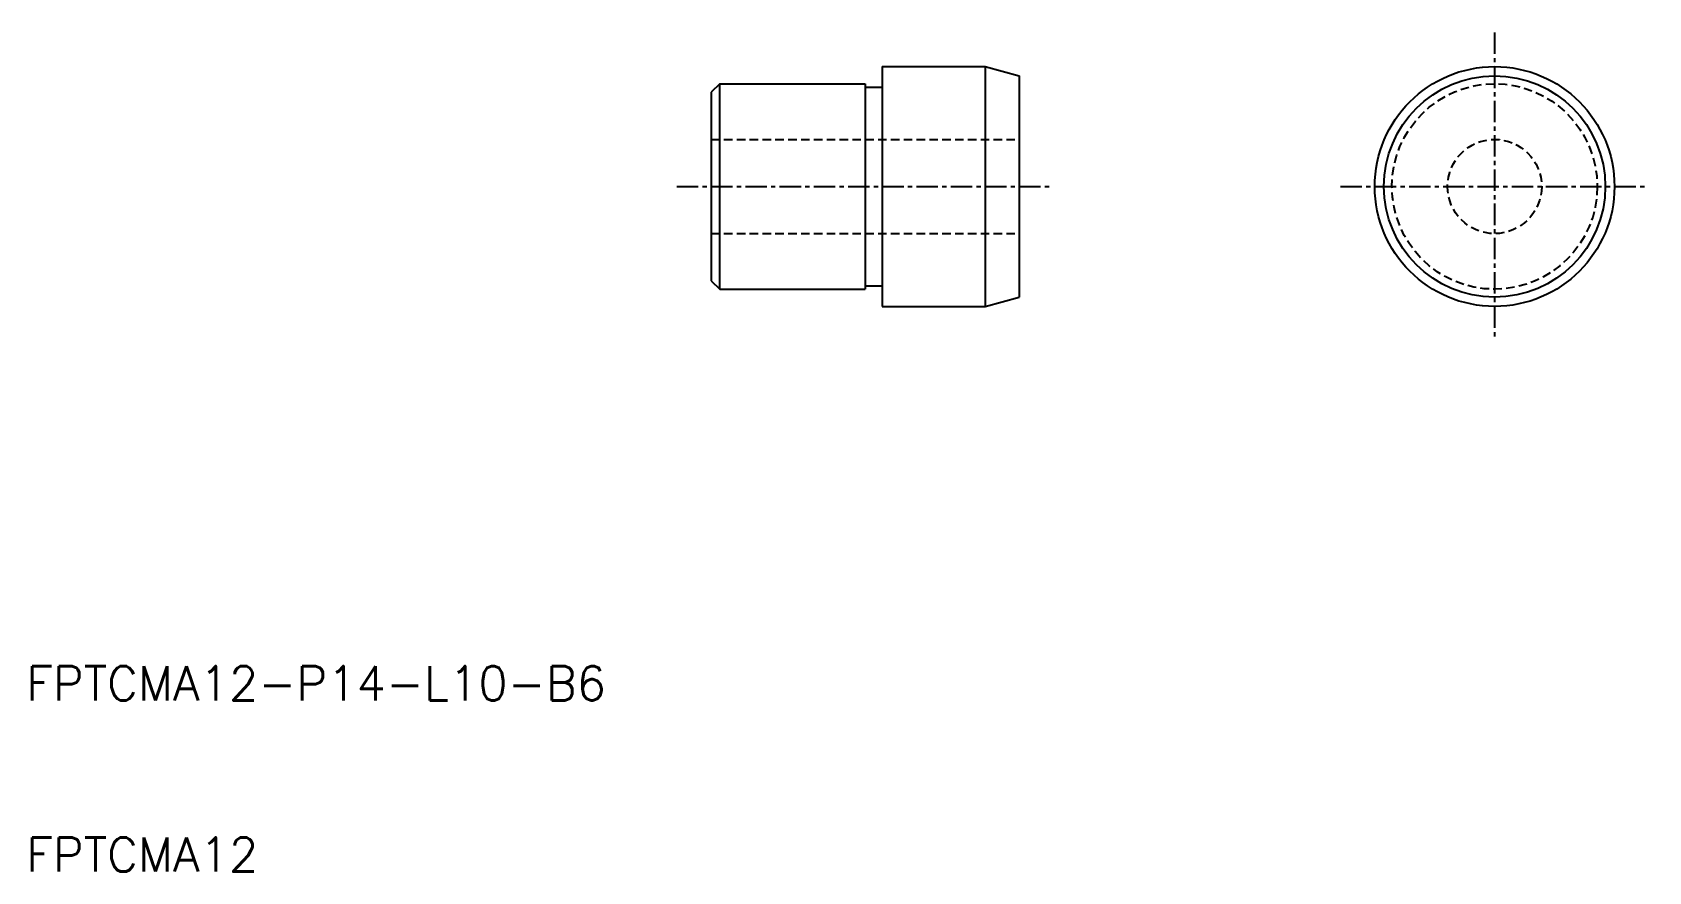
# Model space of a CAD drawing. Extents: x 10.3 to 104.8, y 10 to 59.
import ezdxf

# ---------------------------------------------------------------- set-up
doc = ezdxf.new("R2010")
doc.units = 0
doc.linetypes.add('CENTER', pattern=[2, 1.25, -0.25, 0.25, -0.25])
doc.linetypes.add('DASHED', pattern=[0.75, 0.5, -0.25])
doc.layers.get('0').update_dxf_attribs({"linetype": 'CONTINUOUS'})
doc.layers.add('CENTER', color=1, linetype='CENTER')
doc.styles.get("Standard").update_dxf_attribs({"font": 'txt.shx'})

msp = doc.modelspace()

# ---------------------------------------------------------------- linework, layer by layer
at = {"color": 7, "linetype": 'CONTINUOUS'}
for p, q in [((60, 57), (66, 57)), ((60, 57), (60, 43)), ((66, 57), (66, 43)), ((66, 57), (68, 56.464)), ((50.5, 56), (50, 55.5)), ((50.5, 56), (59, 56)), ((50.5, 44), (50.5, 56)), ((59, 56), (59, 44)), ((59, 55.8), (60, 55.8)), ((68, 56.464), (68, 43.536)), ((50, 55.5), (50, 44.5)), ((50, 44.5), (50.5, 44)), ((50.5, 44), (59, 44)), ((59, 44.2), (60, 44.2)), ((66, 43), (68, 43.536)), ((60, 43), (66, 43))]:
    msp.add_line(p, q, dxfattribs=at)
at = {"color": 3, "linetype": 'DASHED'}
for p, q in [((50, 52.75), (68, 52.75)), ((50, 47.25), (68, 47.25))]:
    msp.add_line(p, q, dxfattribs=at)
at = {"color": 7, "linetype": 'CONTINUOUS'}
for radius in [7, 6.464]:
    msp.add_circle((95.772, 50), radius, dxfattribs=at)
at = {"color": 3, "linetype": 'DASHED'}
for radius in [6, 2.75]:
    msp.add_circle((95.772, 50), radius, dxfattribs=at)
at = {"layer": 'CENTER', "color": 1, "linetype": 'CENTER'}
for p, q in [((95.772, 59), (95.772, 41)), ((48, 50), (70, 50)), ((86.772, 50), (104.772, 50))]:
    msp.add_line(p, q, dxfattribs=at)

# ---------------------------------------------------------------- texts
at = {"color": 7, "linetype": 'CONTINUOUS'}
for s, p in [('FPTCMA12-P14-L10-B6', (10, 20)), ('FPTCMA12', (10, 10))]:
    msp.add_text(s, height=2, dxfattribs=at).set_placement(p)

doc.saveas('drawing.dxf')
